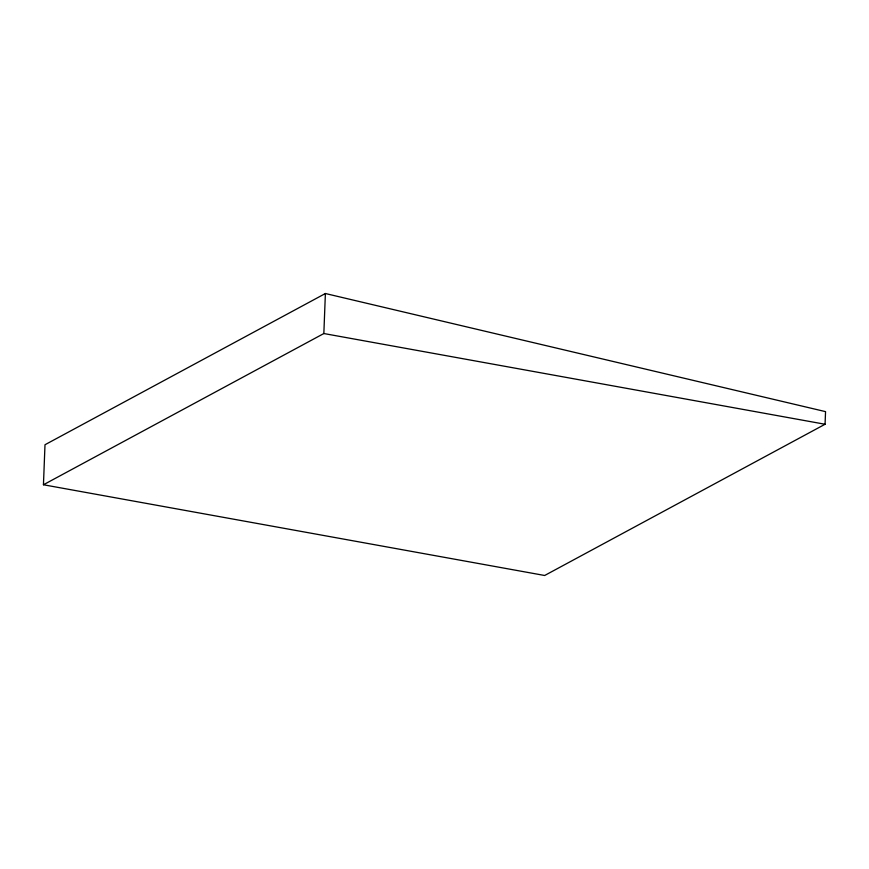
<?xml version="1.0" encoding="UTF-8"?>
<svg xmlns="http://www.w3.org/2000/svg" width="869" height="869" viewBox="0 0 869 869"><rect width="100%" height="100%" fill="white"/><g stroke="black" fill="none" stroke-linecap="round" stroke-linejoin="round"><path stroke-width="1.3" d="M43.45 484.761L44.992 444.743L325.386 293.516L825.55 411.634L825.061 424.257L544.667 575.484L43.45 484.761L323.844 333.533L825.061 424.257M323.844 333.533L325.386 293.516"/></g></svg>
